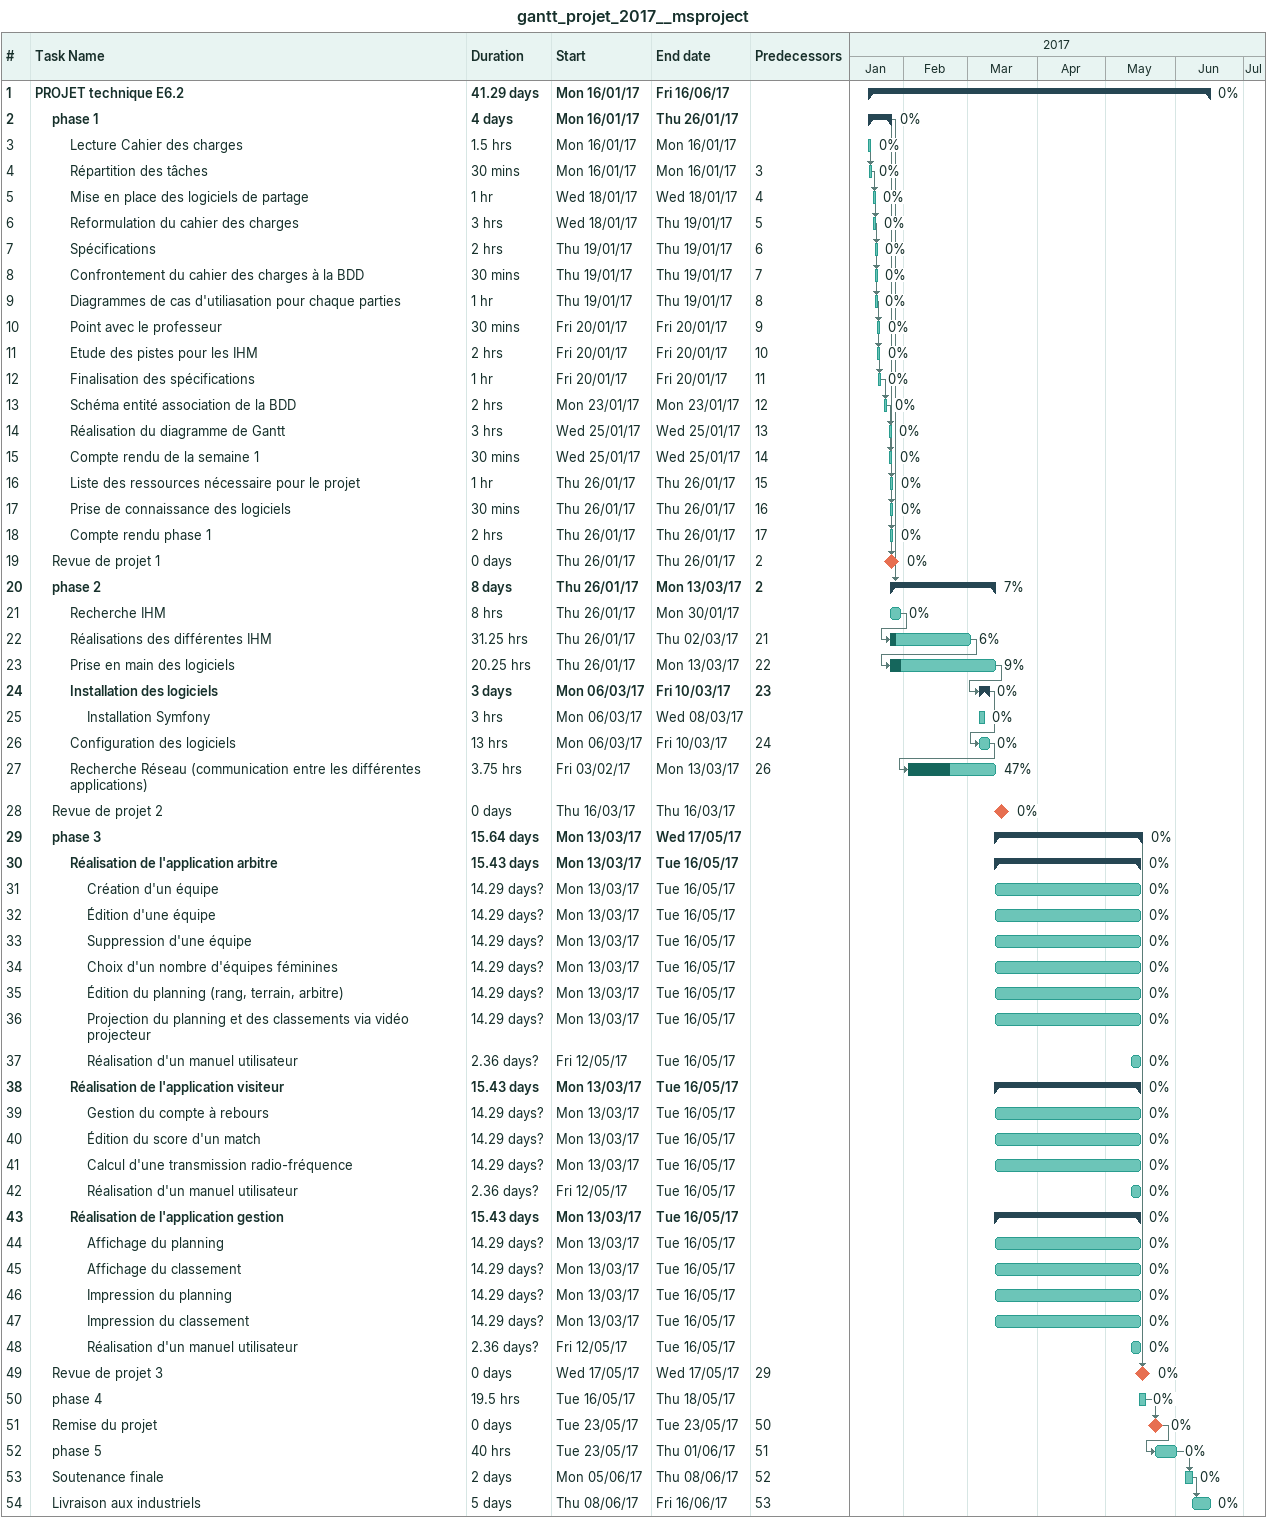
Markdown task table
gantt_projet_2017__msproject

| ID | Level | Task | Duration | Start | Finish | Predecessors | % complete |
|---|---|---|---|---|---|---|---|
| 1 | 1 | **PROJET technique E6.2** | 41.29d | 2017-01-16 | 2017-06-16 |  | 0 |
| 2 | 2 | **phase 1** | 4d | 2017-01-16 | 2017-01-26 |  | 0 |
| 3 | 3 | Lecture Cahier des charges | 1.5h | 2017-01-16 | 2017-01-16 |  | 0 |
| 4 | 3 | Répartition des tâches | 30min | 2017-01-16 | 2017-01-16 | 3 | 0 |
| 5 | 3 | Mise en place des logiciels de partage | 1h | 2017-01-18 | 2017-01-18 | 4 | 0 |
| 6 | 3 | Reformulation du cahier des charges | 3h | 2017-01-18 | 2017-01-19 | 5 | 0 |
| 7 | 3 | Spécifications | 2h | 2017-01-19 | 2017-01-19 | 6 | 0 |
| 8 | 3 | Confrontement du cahier des charges à la BDD | 30min | 2017-01-19 | 2017-01-19 | 7 | 0 |
| 9 | 3 | Diagrammes de cas d'utiliasation pour chaque parties | 1h | 2017-01-19 | 2017-01-19 | 8 | 0 |
| 10 | 3 | Point avec le professeur | 30min | 2017-01-20 | 2017-01-20 | 9 | 0 |
| 11 | 3 | Etude des pistes pour les IHM | 2h | 2017-01-20 | 2017-01-20 | 10 | 0 |
| 12 | 3 | Finalisation des spécifications | 1h | 2017-01-20 | 2017-01-20 | 11 | 0 |
| 13 | 3 | Schéma entité association de la BDD | 2h | 2017-01-23 | 2017-01-23 | 12 | 0 |
| 14 | 3 | Réalisation du diagramme de Gantt | 3h | 2017-01-25 | 2017-01-25 | 13 | 0 |
| 15 | 3 | Compte rendu de la semaine 1 | 30min | 2017-01-25 | 2017-01-25 | 14 | 0 |
| 16 | 3 | Liste des ressources nécessaire pour le projet | 1h | 2017-01-26 | 2017-01-26 | 15 | 0 |
| 17 | 3 | Prise de connaissance des logiciels | 30min | 2017-01-26 | 2017-01-26 | 16 | 0 |
| 18 | 3 | Compte rendu phase 1 | 2h | 2017-01-26 | 2017-01-26 | 17 | 0 |
| 19 | 2 | Revue de projet 1 | 0d | 2017-01-26 | 2017-01-26 | 2 | 0 |
| 20 | 2 | **phase 2** | 8d | 2017-01-26 | 2017-03-13 | 2 | 7 |
| 21 | 3 | Recherche IHM | 8h | 2017-01-26 | 2017-01-30 |  | 0 |
| 22 | 3 | Réalisations des différentes IHM | 31.25h | 2017-01-26 | 2017-03-02 | 21 | 6 |
| 23 | 3 | Prise en main des logiciels | 20.25h | 2017-01-26 | 2017-03-13 | 22 | 9 |
| 24 | 3 | **Installation des logiciels** | 3d | 2017-03-06 | 2017-03-10 | 23 | 0 |
| 25 | 4 | Installation Symfony | 3h | 2017-03-06 | 2017-03-08 |  | 0 |
| 26 | 3 | Configuration des logiciels | 13h | 2017-03-06 | 2017-03-10 | 24 | 0 |
| 27 | 3 | Recherche Réseau (communication entre les différentes applications) | 3.75h | 2017-02-03 | 2017-03-13 | 26 | 47 |
| 28 | 2 | Revue de projet 2 | 0d | 2017-03-16 | 2017-03-16 |  | 0 |
| 29 | 2 | **phase 3** | 15.64d | 2017-03-13 | 2017-05-17 |  | 0 |
| 30 | 3 | **Réalisation de l'application arbitre** | 15.43d | 2017-03-13 | 2017-05-16 |  | 0 |
| 31 | 4 | Création d'un équipe | 14.29d? | 2017-03-13 | 2017-05-16 |  | 0 |
| 32 | 4 | Édition d'une équipe | 14.29d? | 2017-03-13 | 2017-05-16 |  | 0 |
| 33 | 4 | Suppression d'une équipe | 14.29d? | 2017-03-13 | 2017-05-16 |  | 0 |
| 34 | 4 | Choix d'un nombre d'équipes féminines | 14.29d? | 2017-03-13 | 2017-05-16 |  | 0 |
| 35 | 4 | Édition du planning (rang, terrain, arbitre) | 14.29d? | 2017-03-13 | 2017-05-16 |  | 0 |
| 36 | 4 | Projection du planning et des classements via vidéo projecteur | 14.29d? | 2017-03-13 | 2017-05-16 |  | 0 |
| 37 | 4 | Réalisation d'un manuel utilisateur | 2.36d? | 2017-05-12 | 2017-05-16 |  | 0 |
| 38 | 3 | **Réalisation de l'application visiteur** | 15.43d | 2017-03-13 | 2017-05-16 |  | 0 |
| 39 | 4 | Gestion du compte à rebours | 14.29d? | 2017-03-13 | 2017-05-16 |  | 0 |
| 40 | 4 | Édition du score d'un match | 14.29d? | 2017-03-13 | 2017-05-16 |  | 0 |
| 41 | 4 | Calcul d'une transmission radio-fréquence | 14.29d? | 2017-03-13 | 2017-05-16 |  | 0 |
| 42 | 4 | Réalisation d'un manuel utilisateur | 2.36d? | 2017-05-12 | 2017-05-16 |  | 0 |
| 43 | 3 | **Réalisation de l'application gestion** | 15.43d | 2017-03-13 | 2017-05-16 |  | 0 |
| 44 | 4 | Affichage du planning | 14.29d? | 2017-03-13 | 2017-05-16 |  | 0 |
| 45 | 4 | Affichage du classement | 14.29d? | 2017-03-13 | 2017-05-16 |  | 0 |
| 46 | 4 | Impression du planning | 14.29d? | 2017-03-13 | 2017-05-16 |  | 0 |
| 47 | 4 | Impression du classement | 14.29d? | 2017-03-13 | 2017-05-16 |  | 0 |
| 48 | 4 | Réalisation d'un manuel utilisateur | 2.36d? | 2017-05-12 | 2017-05-16 |  | 0 |
| 49 | 2 | Revue de projet 3 | 0d | 2017-05-17 | 2017-05-17 | 29 | 0 |
| 50 | 2 | phase 4 | 19.5h | 2017-05-16 | 2017-05-18 |  | 0 |
| 51 | 2 | Remise du projet | 0d | 2017-05-23 | 2017-05-23 | 50 | 0 |
| 52 | 2 | phase 5 | 40h | 2017-05-23 | 2017-06-01 | 51 | 0 |
| 53 | 2 | Soutenance finale | 2d | 2017-06-05 | 2017-06-08 | 52 | 0 |
| 54 | 2 | Livraison aux industriels | 5d | 2017-06-08 | 2017-06-16 | 53 | 0 |
